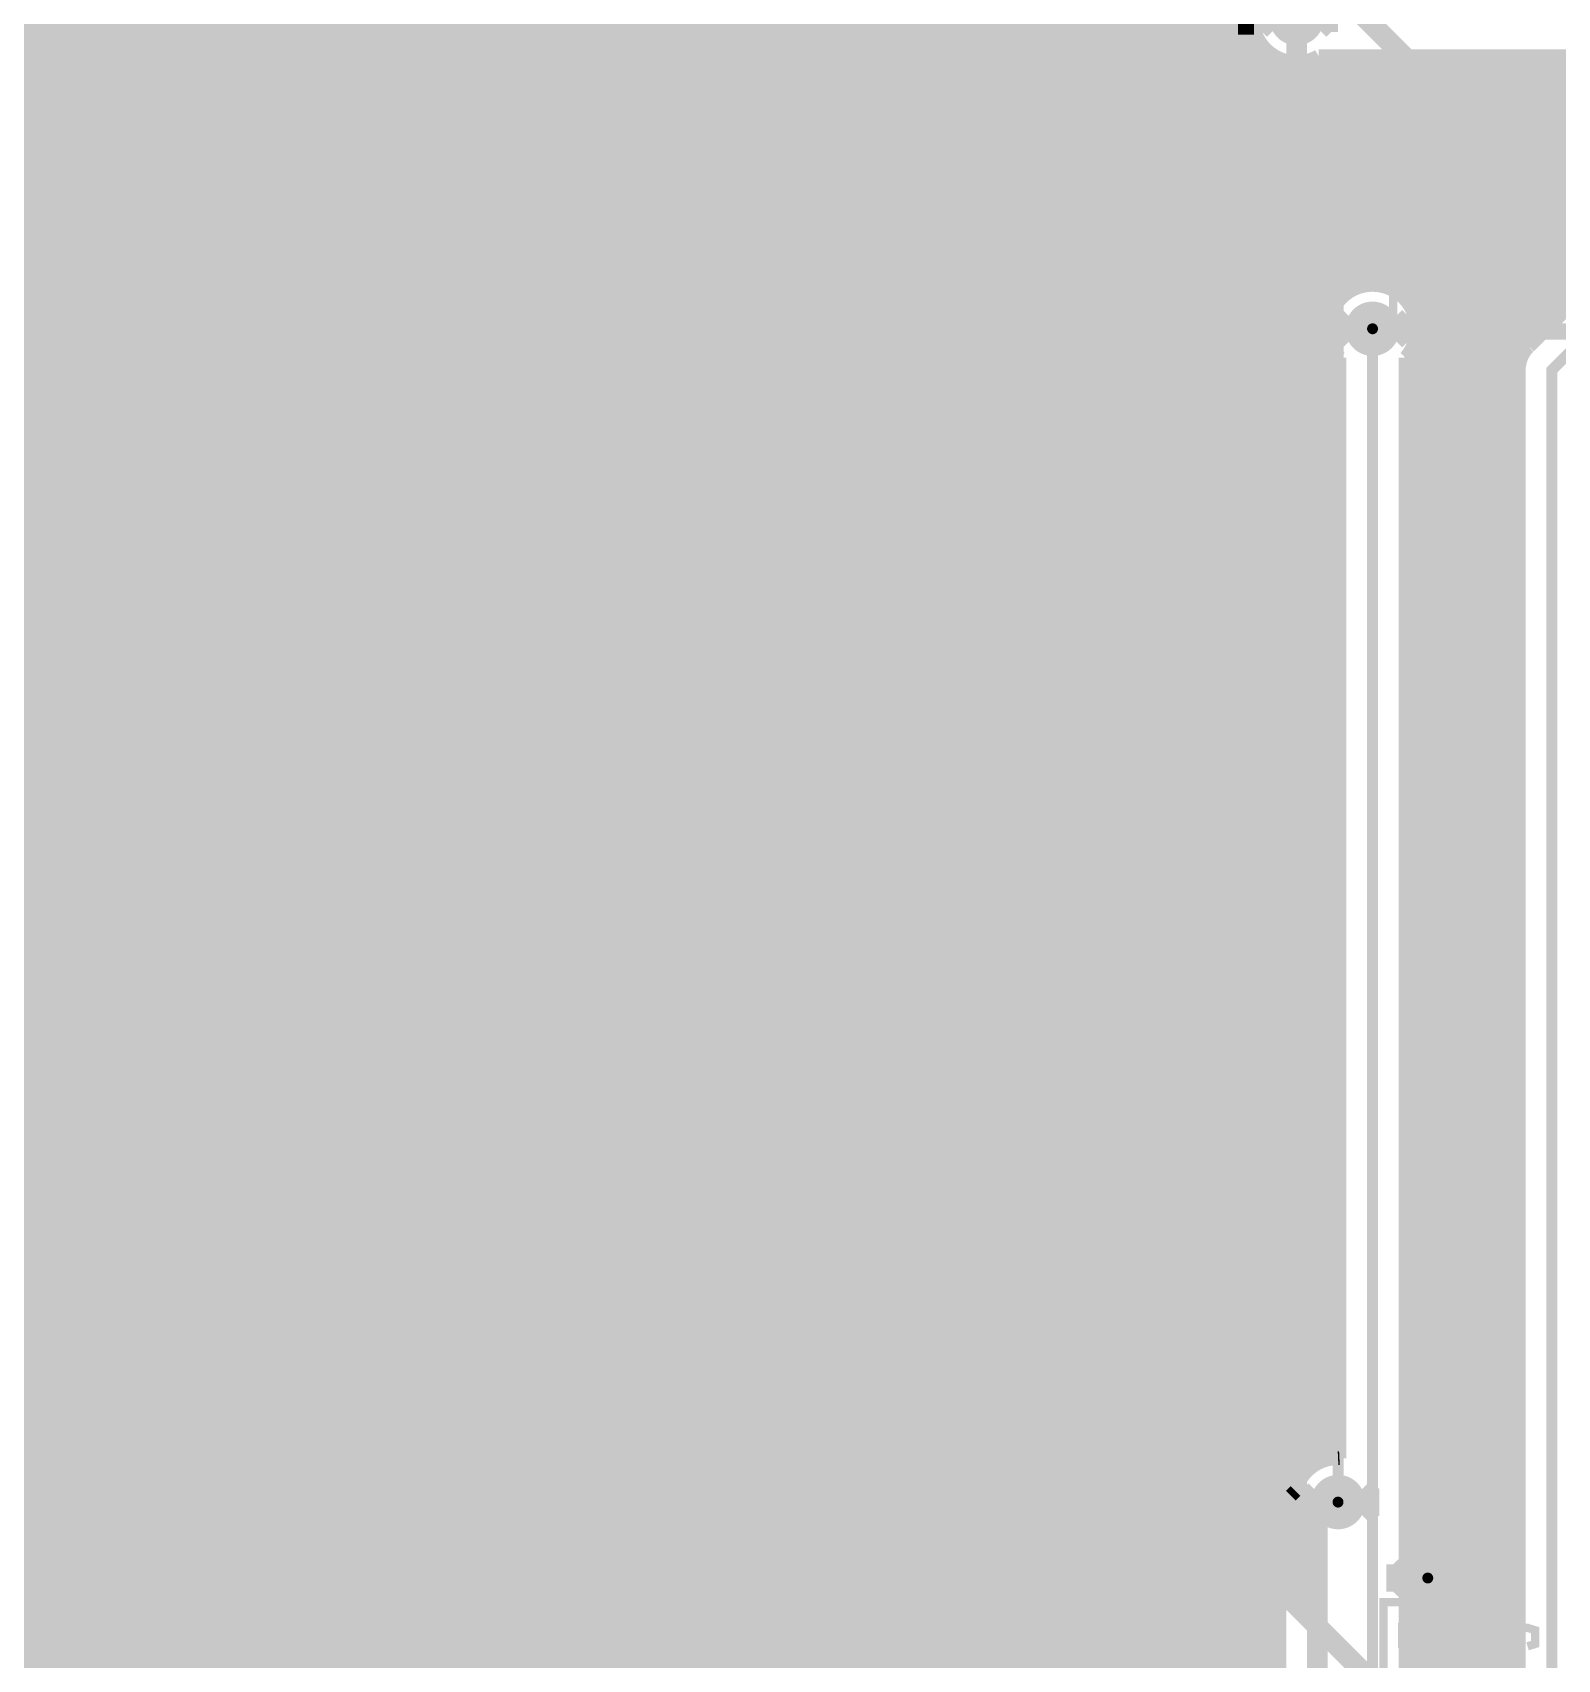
# Model space of a CAD drawing. Extents: x -10 to 131, y -93 to 209.
# Drawn here: x 84.18 to 112.24, y 100.1 to 130.04 of the extents above; entities that cross this region are included whole.
import ezdxf

# ---------------------------------------------------------------- set-up
doc = ezdxf.new("R2010")
doc.units = 0
doc.header["$MEASUREMENT"] = 0
doc.layers.get('0').update_dxf_attribs({"linetype": 'CONTINUOUS'})
for name, color, linetype in [('22-303-0_AST', 7, 'CONTINUOUS'), ('22-303-0_BOT', 2, 'CONTINUOUS'), ('22-303-0_DRD', 6, 'CONTINUOUS'), ('22-303-0_DRL', 1, 'CONTINUOUS'), ('22-303-0_GND', 3, 'CONTINUOUS'), ('22-303-0_IN1', 10, 'CONTINUOUS'), ('22-303-0_SMT', 9, 'CONTINUOUS'), ('22-303-0_SPT', 11, 'CONTINUOUS'), ('22-303-0_SST', 8, 'CONTINUOUS'), ('22-303-0_TOP', 15, 'CONTINUOUS'), ('THRUHOLE_TAP', 2, 'CONTINUOUS')]:
    doc.layers.add(name, color=color, linetype=linetype)

# ---------------------------------------------------------------- blocks, each defined once
blk = doc.blocks.new('ROUND_70')
at = {"const_width": 0.29972}
blk.add_lwpolyline([(-0.14986, 0, 1), (0.14986, 0, 1)], format="xyb", close=True, dxfattribs=at)
blk = doc.blocks.new('ROUND_117')
at = {"const_width": 0.10033}
blk.add_lwpolyline([(-0.050164, 0, 1), (0.050164, 0, 1)], format="xyb", close=True, dxfattribs=at)
blk = doc.blocks.new('ROUND_100')
at = {"const_width": 0.50038}
blk.add_lwpolyline([(-0.25019, 0, 1), (0.25019, 0, 1)], format="xyb", close=True, dxfattribs=at)
blk = doc.blocks.new('ROUND_101')
at = {"const_width": 0.0635}
blk.add_lwpolyline([(-0.03175, 0, 1), (0.03175, 0, 1)], format="xyb", close=True, dxfattribs=at)
blk = doc.blocks.new('ROUND_75')
at = {"const_width": 0.29972}
blk.add_lwpolyline([(-0.14986, 0, 1), (0.14986, 0, 1)], format="xyb", close=True, dxfattribs=at)
blk = doc.blocks.new('RECTANGLE_3')
blk.add_solid([(0.4826, 0.4064), (0.4826, -0.4064), (-0.4826, 0.4064), (-0.4826, -0.4064)])
blk = doc.blocks.new('RECTANGLE_44')
blk.add_solid([(0.7239, 0.7493), (0.7239, -0.7493), (-0.7239, 0.7493), (-0.7239, -0.7493)])
blk = doc.blocks.new('ROUND_108')
at = {"const_width": 0.10033}
blk.add_lwpolyline([(-0.050164, 0, 1), (0.050164, 0, 1)], format="xyb", close=True, dxfattribs=at)

msp = doc.modelspace()

# ---------------------------------------------------------------- linework, layer by layer
at = {"layer": '22-303-0_AST', "const_width": 0.1524}
for points in [[(111.76, 124.46), (111.76, 129.54), (109.22, 129.54), (109.22, 124.46), (111.76, 124.46)], [(114.3, 124.46), (114.3, 129.54), (111.76, 129.54), (111.76, 124.46), (114.3, 124.46)], [(110.3249, 128.07696), (110.3249, 127.72136), (110.49254, 127.60198), (110.66272, 127.60198), (110.8329, 127.72136), (110.8329, 128.07696), (109.8169, 128.07696)], [(110.3249, 127.77978), (109.8169, 127.60198)], [(110.3249, 126.82474), (110.3249, 127.18034), (110.49254, 127.23876), (110.66272, 127.23876), (110.8329, 127.18034), (110.8329, 126.82474), (110.66272, 126.76378), (110.49254, 126.76378), (109.8169, 127.00254)], [(110.3249, 125.98654), (110.3249, 126.34214), (110.49254, 126.40056), (110.66272, 126.40056), (110.8329, 126.34214), (110.8329, 125.98654), (110.66272, 125.92558), (110.49254, 125.92558), (109.8169, 126.16434)], [(110.6805, 98.2345), (110.6805, 101.1555), (109.0422, 101.1555), (109.0422, 98.2345), (110.6805, 98.2345)], [(109.55274, 100.30968), (109.38256, 100.3681), (109.38256, 100.7237), (109.55274, 100.78466), (110.23092, 100.78466), (110.39856, 100.7237), (110.39856, 100.3681), (110.23092, 100.30968)]]:
    msp.add_lwpolyline(points, dxfattribs=at)
at = {"layer": '22-303-0_BOT'}
for points, const_width in [([(106.36504, 159.77616), (106.36504, 90.10904)], 0.254), ([(106.5784, 159.77616), (106.5784, 80.10906)], 0.254), ([(119.253, 131.826), (117.348, 131.826), (116.586, 131.064), (116.586, 130.683), (115.443, 129.54), (115.443, 127.127), (112.141, 123.825), (112.141, 95.885), (111.76, 95.504)], 0.2032), ([(106.6546, 130.1242), (106.36504, 130.1242)], 0.254), ([(106.7435, 129.8956), (106.36504, 129.8956)], 0.254), ([(106.807, 129.80162), (106.807, 80.10906)], 0.254), ([(106.94162, 129.667), (106.36504, 129.667)], 0.254), ([(107.0356, 129.6035), (107.0356, 89.96934)], 0.254), ([(107.2642, 129.5146), (107.2642, 103.0351)], 0.254), ([(107.7214, 129.54254), (107.7214, 103.6447)], 0.254), ([(113.538, 129.6035), (107.8484, 129.6035)], 0.254), ([(107.95, 129.6035), (107.95, 103.76408)], 0.254), ([(108.1786, 129.6035), (108.1786, 125.05182)], 0.254), ([(108.4072, 129.6035), (108.4072, 125.27026)], 0.254), ([(108.6358, 129.6035), (108.6358, 125.36932)], 0.254), ([(108.8644, 129.6035), (108.8644, 125.39472)], 0.254), ([(109.093, 129.6035), (109.093, 125.35408)], 0.254), ([(109.3216, 129.6035), (109.3216, 125.2347)], 0.254), ([(109.5502, 129.6035), (109.5502, 124.97054)], 0.254), ([(109.7788, 129.6035), (109.7788, 89.1286)], 0.254), ([(110.0074, 129.6035), (110.0074, 89.1286)], 0.254), ([(110.236, 129.6035), (110.236, 89.1286)], 0.254), ([(110.4646, 129.6035), (110.4646, 89.1286)], 0.254), ([(110.6932, 129.6035), (110.6932, 89.1286)], 0.254), ([(110.9218, 129.6035), (110.9218, 89.1286)], 0.254), ([(111.1504, 129.6035), (111.1504, 96.03232)], 0.254), ([(111.379, 129.6035), (111.379, 96.2152)], 0.254), ([(111.6076, 129.6035), (111.6076, 124.11964)], 0.254), ([(111.8362, 129.6035), (111.8362, 124.38126)], 0.254), ([(112.0648, 129.6035), (112.0648, 124.60986)], 0.254), ([(112.2934, 129.6035), (112.2934, 124.83846)], 0.254), ([(114.8334, 129.4384), (106.36504, 129.4384)], 0.254), ([(114.8334, 129.2098), (106.36504, 129.2098)], 0.254), ([(107.4928, 129.49428), (107.4928, 103.38054)], 0.254), ([(114.8334, 128.9812), (106.36504, 128.9812)], 0.254), ([(114.8334, 128.7526), (106.36504, 128.7526)], 0.254), ([(114.8334, 128.524), (106.36504, 128.524)], 0.254), ([(114.8334, 128.2954), (106.36504, 128.2954)], 0.254), ([(114.8334, 128.0668), (106.36504, 128.0668)], 0.254), ([(114.8334, 127.8382), (106.36504, 127.8382)], 0.254), ([(114.8334, 127.6096), (106.36504, 127.6096)], 0.254), ([(114.8334, 127.381), (106.36504, 127.381)], 0.254), ([(114.6048, 127.1524), (106.36504, 127.1524)], 0.254), ([(114.8334, 127.37846), (111.71682, 124.26188)], 0.254), ([(114.3762, 126.9238), (106.36504, 126.9238)], 0.254), ([(114.1476, 126.6952), (106.36504, 126.6952)], 0.254), ([(113.919, 126.4666), (106.36504, 126.4666)], 0.254), ([(113.6904, 126.238), (106.36504, 126.238)], 0.254), ([(113.4618, 126.0094), (106.36504, 126.0094)], 0.254), ([(113.2332, 125.7808), (106.36504, 125.7808)], 0.254), ([(113.0046, 125.5522), (106.36504, 125.5522)], 0.254), ([(108.50626, 125.3236), (106.36504, 125.3236)], 0.254), ([(112.776, 125.3236), (109.1692, 125.3236)], 0.254), ([(108.21162, 125.095), (106.36504, 125.095)], 0.254), ([(112.5474, 125.095), (109.46638, 125.095)], 0.254), ([(108.07954, 124.8664), (106.36504, 124.8664)], 0.254), ([(112.3188, 124.8664), (109.59592, 124.8664)], 0.254), ([(108.03128, 124.6378), (106.36504, 124.6378)], 0.254), ([(108.0516, 124.4092), (106.36504, 124.4092)], 0.254), ([(108.839, 124.587), (108.839, 88.519), (108.585, 88.519)], 0.2032), ([(111.8616, 124.4092), (109.6264, 124.4092)], 0.254), ([(112.0902, 124.6378), (109.64418, 124.6378)], 0.254), ([(108.1405, 124.1806), (106.36504, 124.1806)], 0.254), ([(108.1786, 124.12218), (108.1786, 103.80472)], 0.254), ([(111.6457, 124.1806), (109.5375, 124.1806)], 0.254), ([(109.5502, 124.20346), (109.5502, 89.1286)], 0.254), ([(108.2294, 123.952), (106.36504, 123.952)], 0.254), ([(108.2294, 124.05614), (108.2294, 103.80472)], 0.254), ([(109.4486, 124.05614), (109.4486, 89.1286)], 0.254), ([(111.5441, 123.952), (109.4486, 123.952)], 0.254), ([(111.5314, 123.825), (111.5314, 96.2787)], 0.254), ([(108.2294, 123.7234), (106.36504, 123.7234)], 0.254), ([(111.5314, 123.7234), (109.4486, 123.7234)], 0.254), ([(108.2294, 123.4948), (106.36504, 123.4948)], 0.254), ([(108.2294, 123.2662), (106.36504, 123.2662)], 0.254), ([(111.5314, 123.4948), (109.4486, 123.4948)], 0.254), ([(111.5314, 123.2662), (109.4486, 123.2662)], 0.254), ([(108.2294, 123.0376), (106.36504, 123.0376)], 0.254), ([(111.5314, 123.0376), (109.4486, 123.0376)], 0.254), ([(108.2294, 122.809), (106.36504, 122.809)], 0.254), ([(111.5314, 122.809), (109.4486, 122.809)], 0.254), ([(108.2294, 122.5804), (106.36504, 122.5804)], 0.254), ([(108.2294, 122.3518), (106.36504, 122.3518)], 0.254), ([(111.5314, 122.5804), (109.4486, 122.5804)], 0.254), ([(111.5314, 122.3518), (109.4486, 122.3518)], 0.254), ([(108.2294, 122.1232), (106.36504, 122.1232)], 0.254), ([(111.5314, 122.1232), (109.4486, 122.1232)], 0.254), ([(108.2294, 121.8946), (106.36504, 121.8946)], 0.254), ([(111.5314, 121.8946), (109.4486, 121.8946)], 0.254), ([(108.2294, 121.666), (106.36504, 121.666)], 0.254), ([(108.2294, 121.4374), (106.36504, 121.4374)], 0.254), ([(111.5314, 121.666), (109.4486, 121.666)], 0.254), ([(111.5314, 121.4374), (109.4486, 121.4374)], 0.254), ([(108.2294, 121.2088), (106.36504, 121.2088)], 0.254), ([(111.5314, 121.2088), (109.4486, 121.2088)], 0.254), ([(108.2294, 120.9802), (106.36504, 120.9802)], 0.254), ([(111.5314, 120.9802), (109.4486, 120.9802)], 0.254), ([(108.2294, 120.7516), (106.36504, 120.7516)], 0.254), ([(108.2294, 120.523), (106.36504, 120.523)], 0.254), ([(111.5314, 120.7516), (109.4486, 120.7516)], 0.254), ([(111.5314, 120.523), (109.4486, 120.523)], 0.254), ([(108.2294, 120.2944), (106.36504, 120.2944)], 0.254), ([(111.5314, 120.2944), (109.4486, 120.2944)], 0.254), ([(108.2294, 120.0658), (106.36504, 120.0658)], 0.254), ([(111.5314, 120.0658), (109.4486, 120.0658)], 0.254), ([(108.2294, 119.8372), (106.36504, 119.8372)], 0.254), ([(111.5314, 119.8372), (109.4486, 119.8372)], 0.254), ([(108.2294, 119.6086), (106.36504, 119.6086)], 0.254), ([(108.2294, 119.38), (106.36504, 119.38)], 0.254), ([(111.5314, 119.6086), (109.4486, 119.6086)], 0.254), ([(111.5314, 119.38), (109.4486, 119.38)], 0.254), ([(108.2294, 119.1514), (106.36504, 119.1514)], 0.254), ([(111.5314, 119.1514), (109.4486, 119.1514)], 0.254), ([(108.2294, 118.9228), (106.36504, 118.9228)], 0.254), ([(111.5314, 118.9228), (109.4486, 118.9228)], 0.254), ([(108.2294, 118.6942), (106.36504, 118.6942)], 0.254), ([(108.2294, 118.4656), (106.36504, 118.4656)], 0.254), ([(111.5314, 118.6942), (109.4486, 118.6942)], 0.254), ([(111.5314, 118.4656), (109.4486, 118.4656)], 0.254), ([(108.2294, 118.237), (106.36504, 118.237)], 0.254), ([(111.5314, 118.237), (109.4486, 118.237)], 0.254), ([(108.2294, 118.0084), (106.36504, 118.0084)], 0.254), ([(111.5314, 118.0084), (109.4486, 118.0084)], 0.254), ([(108.2294, 117.7798), (106.36504, 117.7798)], 0.254), ([(108.2294, 117.5512), (106.36504, 117.5512)], 0.254), ([(111.5314, 117.7798), (109.4486, 117.7798)], 0.254), ([(111.5314, 117.5512), (109.4486, 117.5512)], 0.254), ([(108.2294, 117.3226), (106.36504, 117.3226)], 0.254), ([(111.5314, 117.3226), (109.4486, 117.3226)], 0.254), ([(108.2294, 117.094), (106.36504, 117.094)], 0.254), ([(111.5314, 117.094), (109.4486, 117.094)], 0.254), ([(108.2294, 116.8654), (106.36504, 116.8654)], 0.254), ([(108.2294, 116.6368), (106.36504, 116.6368)], 0.254), ([(111.5314, 116.8654), (109.4486, 116.8654)], 0.254), ([(111.5314, 116.6368), (109.4486, 116.6368)], 0.254), ([(108.2294, 116.4082), (106.36504, 116.4082)], 0.254), ([(111.5314, 116.4082), (109.4486, 116.4082)], 0.254), ([(108.2294, 116.1796), (106.36504, 116.1796)], 0.254), ([(111.5314, 116.1796), (109.4486, 116.1796)], 0.254), ([(108.2294, 115.951), (106.36504, 115.951)], 0.254), ([(111.5314, 115.951), (109.4486, 115.951)], 0.254), ([(108.2294, 115.7224), (106.36504, 115.7224)], 0.254), ([(108.2294, 115.4938), (106.36504, 115.4938)], 0.254), ([(111.5314, 115.7224), (109.4486, 115.7224)], 0.254), ([(111.5314, 115.4938), (109.4486, 115.4938)], 0.254), ([(108.2294, 115.2652), (106.36504, 115.2652)], 0.254), ([(111.5314, 115.2652), (109.4486, 115.2652)], 0.254), ([(108.2294, 115.0366), (106.36504, 115.0366)], 0.254), ([(111.5314, 115.0366), (109.4486, 115.0366)], 0.254), ([(108.2294, 114.808), (106.36504, 114.808)], 0.254), ([(108.2294, 114.5794), (106.36504, 114.5794)], 0.254), ([(111.5314, 114.808), (109.4486, 114.808)], 0.254), ([(111.5314, 114.5794), (109.4486, 114.5794)], 0.254), ([(108.2294, 114.3508), (106.36504, 114.3508)], 0.254), ([(111.5314, 114.3508), (109.4486, 114.3508)], 0.254), ([(108.2294, 114.1222), (106.36504, 114.1222)], 0.254), ([(111.5314, 114.1222), (109.4486, 114.1222)], 0.254), ([(108.2294, 113.8936), (106.36504, 113.8936)], 0.254), ([(108.2294, 113.665), (106.36504, 113.665)], 0.254), ([(111.5314, 113.8936), (109.4486, 113.8936)], 0.254), ([(111.5314, 113.665), (109.4486, 113.665)], 0.254), ([(108.2294, 113.4364), (106.36504, 113.4364)], 0.254), ([(111.5314, 113.4364), (109.4486, 113.4364)], 0.254), ([(108.2294, 113.2078), (106.36504, 113.2078)], 0.254), ([(111.5314, 113.2078), (109.4486, 113.2078)], 0.254), ([(108.2294, 112.9792), (106.36504, 112.9792)], 0.254), ([(108.2294, 112.7506), (106.36504, 112.7506)], 0.254), ([(111.5314, 112.9792), (109.4486, 112.9792)], 0.254), ([(111.5314, 112.7506), (109.4486, 112.7506)], 0.254), ([(108.2294, 112.522), (106.36504, 112.522)], 0.254), ([(111.5314, 112.522), (109.4486, 112.522)], 0.254), ([(108.2294, 112.2934), (106.36504, 112.2934)], 0.254), ([(111.5314, 112.2934), (109.4486, 112.2934)], 0.254), ([(108.2294, 112.0648), (106.36504, 112.0648)], 0.254), ([(108.2294, 111.8362), (106.36504, 111.8362)], 0.254), ([(111.5314, 112.0648), (109.4486, 112.0648)], 0.254), ([(111.5314, 111.8362), (109.4486, 111.8362)], 0.254), ([(108.2294, 111.6076), (106.36504, 111.6076)], 0.254), ([(111.5314, 111.6076), (109.4486, 111.6076)], 0.254), ([(108.2294, 111.379), (106.36504, 111.379)], 0.254), ([(111.5314, 111.379), (109.4486, 111.379)], 0.254), ([(108.2294, 111.1504), (106.36504, 111.1504)], 0.254), ([(111.5314, 111.1504), (109.4486, 111.1504)], 0.254), ([(108.2294, 110.9218), (106.36504, 110.9218)], 0.254), ([(108.2294, 110.6932), (106.36504, 110.6932)], 0.254), ([(111.5314, 110.9218), (109.4486, 110.9218)], 0.254), ([(111.5314, 110.6932), (109.4486, 110.6932)], 0.254), ([(108.2294, 110.4646), (106.36504, 110.4646)], 0.254), ([(111.5314, 110.4646), (109.4486, 110.4646)], 0.254), ([(108.2294, 110.236), (106.36504, 110.236)], 0.254), ([(111.5314, 110.236), (109.4486, 110.236)], 0.254), ([(108.2294, 110.0074), (106.36504, 110.0074)], 0.254), ([(108.2294, 109.7788), (106.36504, 109.7788)], 0.254), ([(111.5314, 110.0074), (109.4486, 110.0074)], 0.254), ([(111.5314, 109.7788), (109.4486, 109.7788)], 0.254), ([(108.2294, 109.5502), (106.36504, 109.5502)], 0.254), ([(111.5314, 109.5502), (109.4486, 109.5502)], 0.254), ([(108.2294, 109.3216), (106.36504, 109.3216)], 0.254), ([(111.5314, 109.3216), (109.4486, 109.3216)], 0.254), ([(108.2294, 109.093), (106.36504, 109.093)], 0.254), ([(108.2294, 108.8644), (106.36504, 108.8644)], 0.254), ([(111.5314, 109.093), (109.4486, 109.093)], 0.254), ([(111.5314, 108.8644), (109.4486, 108.8644)], 0.254), ([(108.2294, 108.6358), (106.36504, 108.6358)], 0.254), ([(111.5314, 108.6358), (109.4486, 108.6358)], 0.254), ([(108.2294, 108.4072), (106.36504, 108.4072)], 0.254), ([(111.5314, 108.4072), (109.4486, 108.4072)], 0.254), ([(108.2294, 108.1786), (106.36504, 108.1786)], 0.254), ([(108.2294, 107.95), (106.36504, 107.95)], 0.254), ([(111.5314, 108.1786), (109.4486, 108.1786)], 0.254), ([(111.5314, 107.95), (109.4486, 107.95)], 0.254), ([(108.2294, 107.7214), (106.36504, 107.7214)], 0.254), ([(111.5314, 107.7214), (109.4486, 107.7214)], 0.254), ([(108.2294, 107.4928), (106.36504, 107.4928)], 0.254), ([(111.5314, 107.4928), (109.4486, 107.4928)], 0.254), ([(108.2294, 107.2642), (106.36504, 107.2642)], 0.254), ([(111.5314, 107.2642), (109.4486, 107.2642)], 0.254), ([(108.2294, 107.0356), (106.36504, 107.0356)], 0.254), ([(108.2294, 106.807), (106.36504, 106.807)], 0.254), ([(111.5314, 107.0356), (109.4486, 107.0356)], 0.254), ([(111.5314, 106.807), (109.4486, 106.807)], 0.254), ([(108.2294, 106.5784), (106.36504, 106.5784)], 0.254), ([(111.5314, 106.5784), (109.4486, 106.5784)], 0.254), ([(108.2294, 106.3498), (106.36504, 106.3498)], 0.254), ([(111.5314, 106.3498), (109.4486, 106.3498)], 0.254), ([(108.2294, 106.1212), (106.36504, 106.1212)], 0.254), ([(108.2294, 105.8926), (106.36504, 105.8926)], 0.254), ([(111.5314, 106.1212), (109.4486, 106.1212)], 0.254), ([(111.5314, 105.8926), (109.4486, 105.8926)], 0.254), ([(108.2294, 105.664), (106.36504, 105.664)], 0.254), ([(111.5314, 105.664), (109.4486, 105.664)], 0.254), ([(108.2294, 105.4354), (106.36504, 105.4354)], 0.254), ([(111.5314, 105.4354), (109.4486, 105.4354)], 0.254), ([(108.2294, 105.2068), (106.36504, 105.2068)], 0.254), ([(108.2294, 104.9782), (106.36504, 104.9782)], 0.254), ([(111.5314, 105.2068), (109.4486, 105.2068)], 0.254), ([(111.5314, 104.9782), (109.4486, 104.9782)], 0.254), ([(108.2294, 104.7496), (106.36504, 104.7496)], 0.254), ([(111.5314, 104.7496), (109.4486, 104.7496)], 0.254), ([(108.2294, 104.521), (106.36504, 104.521)], 0.254), ([(111.5314, 104.521), (109.4486, 104.521)], 0.254), ([(108.2294, 104.2924), (106.36504, 104.2924)], 0.254), ([(108.2294, 104.0638), (106.36504, 104.0638)], 0.254), ([(111.5314, 104.2924), (109.4486, 104.2924)], 0.254), ([(111.5314, 104.0638), (109.4486, 104.0638)], 0.254), ([(108.2294, 103.8352), (106.36504, 103.8352)], 0.254), ([(108.2294, 103.80472), (108.20407, 103.80353)], 0.254), ([(111.5314, 103.8352), (109.4486, 103.8352)], 0.254), ([(107.67314, 103.6066), (106.36504, 103.6066)], 0.254), ([(111.5314, 103.6066), (109.4486, 103.6066)], 0.254), ([(107.49026, 103.378), (106.36504, 103.378)], 0.254), ([(107.42168, 103.20274), (107.33532, 103.11638)], 0.254), ([(111.5314, 103.378), (109.4486, 103.378)], 0.254), ([(107.36834, 103.1494), (106.36504, 103.1494)], 0.254), ([(107.19308, 102.9208), (106.36504, 102.9208)], 0.254), ([(108.204, 102.997), (107.823, 102.616), (107.823, 89.789)], 0.381), ([(111.5314, 103.1494), (109.4486, 103.1494)], 0.254), ([(111.5314, 102.9208), (109.4486, 102.9208)], 0.254), ([(107.12704, 102.6922), (106.36504, 102.6922)], 0.254), ([(107.1245, 102.616), (107.1245, 90.1954)], 0.254), ([(111.5314, 102.6922), (109.4486, 102.6922)], 0.254), ([(107.1245, 102.4636), (106.36504, 102.4636)], 0.254), ([(111.5314, 102.4636), (109.4486, 102.4636)], 0.254), ([(107.1245, 102.235), (106.36504, 102.235)], 0.254), ([(107.1245, 102.0064), (106.36504, 102.0064)], 0.254), ([(111.5314, 102.235), (109.4486, 102.235)], 0.254), ([(111.5314, 102.0064), (109.4486, 102.0064)], 0.254), ([(107.1245, 101.7778), (106.36504, 101.7778)], 0.254), ([(111.5314, 101.7778), (109.4486, 101.7778)], 0.254), ([(107.1245, 101.5492), (106.36504, 101.5492)], 0.254), ([(111.5314, 101.5492), (109.4486, 101.5492)], 0.254), ([(107.1245, 101.3206), (106.36504, 101.3206)], 0.254), ([(107.1245, 101.092), (106.36504, 101.092)], 0.254), ([(111.5314, 101.3206), (109.4486, 101.3206)], 0.254), ([(111.5314, 101.092), (109.4486, 101.092)], 0.254), ([(107.1245, 100.8634), (106.36504, 100.8634)], 0.254), ([(111.5314, 100.8634), (109.4486, 100.8634)], 0.254), ([(107.1245, 100.6348), (106.36504, 100.6348)], 0.254), ([(111.5314, 100.6348), (109.4486, 100.6348)], 0.254), ([(107.1245, 100.4062), (106.36504, 100.4062)], 0.254), ([(107.1245, 100.1776), (106.36504, 100.1776)], 0.254), ([(111.5314, 100.4062), (109.4486, 100.4062)], 0.254), ([(111.5314, 100.1776), (109.4486, 100.1776)], 0.254)]:
    msp.add_lwpolyline(points, dxfattribs=dict(at, const_width=const_width))
at = {"layer": '22-303-0_BOT', "const_width": 0.254}
for points in [[(106.63428, 130.302, 0.4142136), (107.442, 129.49428)], [(107.442, 129.49428, 0.1325025), (107.8482, 129.60385)], [(108.839, 125.39472, 0.4142136), (108.03128, 124.587)], [(109.64672, 124.587, 0.4142136), (108.839, 125.39472)], [(108.03128, 124.587, 0.181057), (108.22987, 124.05655)], [(109.4486, 124.05614, 0.1810567), (109.64735, 124.587)], [(111.7092, 124.2568, 0.1989124), (111.53034, 123.825)], [(111.7092, 124.2568, 0.1989124), (111.53034, 123.825)], [(108.204, 103.80472, 0.3407478), (107.42168, 103.20274)], [(107.3277, 103.10876, 0.1982443), (107.12433, 102.616)], [(107.3277, 103.10876, 0.1982443), (107.12433, 102.616)]]:
    msp.add_lwpolyline(points, format="xyb", dxfattribs=at)
at = {"layer": '22-303-0_DRD', "const_width": 0.254}
for points in [[(106.807, 130.048), (107.442, 130.683)], [(106.807, 130.556), (106.807, 130.048)], [(107.442, 129.921), (106.807, 130.556)], [(107.442, 130.683), (108.077, 130.048)], [(108.077, 130.556), (107.442, 129.921)], [(108.077, 130.048), (108.077, 130.556)], [(108.204, 124.333), (108.839, 124.968)], [(108.204, 124.841), (108.204, 124.333)], [(108.839, 124.206), (108.204, 124.841)], [(108.839, 124.968), (109.474, 124.333)], [(109.474, 124.841), (108.839, 124.206)], [(109.474, 124.333), (109.474, 124.841)], [(107.569, 102.743), (108.204, 103.378)], [(107.569, 103.251), (107.569, 102.743)], [(108.204, 102.616), (107.569, 103.251)], [(108.204, 103.378), (108.839, 102.743)], [(108.839, 103.251), (108.204, 102.616)], [(108.839, 102.743), (108.839, 103.251)], [(109.22, 101.346), (109.855, 101.981)], [(109.855, 101.981), (110.49, 101.346)], [(109.22, 101.854), (109.22, 101.346)], [(109.855, 101.219), (109.22, 101.854)], [(110.49, 101.854), (109.855, 101.219)], [(110.49, 101.346), (110.49, 101.854)]]:
    msp.add_lwpolyline(points, dxfattribs=at)
at = {"layer": '22-303-0_DRL', "const_width": 0.254}
msp.add_lwpolyline([(93.45422, 17.63014), (76.454, 17.63014), (76.454, 58.10758), (9.4996, 58.10758), (9.4996, 122.97664), (13.5001, 122.97664), (13.5001, 131.9784), (5.25018, 131.9784), (5.25018, 155.55976), (9.4996, 155.55976), (9.4996, 189.7761), (111.50092, 189.7761), (111.50092, 159.77616), (106.36504, 159.77616), (106.36504, 90.10904), (82.63636, 90.10904), (82.63636, 115.10772), (72.03948, 115.10772), (72.03948, 80.10906), (111.50092, 80.10906), (111.50092, 58.10758), (93.45422, 58.10758), (93.45422, 17.63014)], dxfattribs=at)
at = {"layer": '22-303-0_GND', "const_width": 1.27}
for points in [[(106.36504, 130.66014), (13.5001, 130.66014)], [(106.36504, 130.02514), (13.5001, 130.02514)], [(106.36504, 129.39014), (13.5001, 129.39014)], [(106.36504, 128.75514), (13.5001, 128.75514)], [(106.36504, 128.12014), (13.5001, 128.12014)], [(106.36504, 127.48514), (13.5001, 127.48514)], [(106.36504, 126.85014), (13.5001, 126.85014)], [(106.36504, 126.21514), (13.5001, 126.21514)], [(106.36504, 125.58014), (13.5001, 125.58014)], [(106.36504, 124.94514), (13.5001, 124.94514)], [(106.36504, 124.31014), (13.5001, 124.31014)], [(106.36504, 123.67514), (13.5001, 123.67514)], [(106.36504, 123.04014), (13.5001, 123.04014)], [(106.36504, 122.40514), (9.4996, 122.40514)], [(106.36504, 121.77014), (9.4996, 121.77014)], [(106.36504, 121.13514), (9.4996, 121.13514)], [(106.36504, 120.50014), (9.4996, 120.50014)], [(106.36504, 119.86514), (9.4996, 119.86514)], [(106.36504, 119.23014), (9.4996, 119.23014)], [(106.36504, 118.59514), (9.4996, 118.59514)], [(106.36504, 117.96014), (9.4996, 117.96014)], [(106.36504, 117.32514), (9.4996, 117.32514)], [(106.36504, 116.69014), (9.4996, 116.69014)], [(106.36504, 116.05514), (9.4996, 116.05514)], [(106.36504, 115.42014), (9.4996, 115.42014)], [(106.36504, 114.78514), (82.63636, 114.78514)], [(106.36504, 114.15014), (82.63636, 114.15014)], [(106.36504, 113.51514), (82.63636, 113.51514)], [(106.36504, 112.88014), (82.63636, 112.88014)], [(106.36504, 112.24514), (82.63636, 112.24514)], [(106.36504, 111.61014), (82.63636, 111.61014)], [(106.36504, 110.97514), (82.63636, 110.97514)], [(106.36504, 110.34014), (82.63636, 110.34014)], [(106.36504, 109.70514), (82.63636, 109.70514)], [(106.36504, 109.07014), (82.63636, 109.07014)], [(106.36504, 108.43514), (82.63636, 108.43514)], [(106.36504, 107.80014), (82.63636, 107.80014)], [(106.36504, 107.16514), (82.63636, 107.16514)], [(106.36504, 106.53014), (82.63636, 106.53014)], [(106.36504, 105.89514), (82.63636, 105.89514)], [(106.36504, 105.26014), (82.63636, 105.26014)], [(106.36504, 104.62514), (82.63636, 104.62514)], [(106.36504, 103.99014), (82.63636, 103.99014)], [(106.36504, 103.35514), (82.63636, 103.35514)], [(106.36504, 102.72014), (82.63636, 102.72014)], [(106.36504, 102.08514), (82.63636, 102.08514)], [(106.36504, 101.45014), (82.63636, 101.45014)], [(106.36504, 100.81514), (82.63636, 100.81514)], [(106.36504, 100.18014), (82.63636, 100.18014)], [(106.36504, 99.54514), (82.63636, 99.54514)]]:
    msp.add_lwpolyline(points, dxfattribs=at)
at = {"layer": '22-303-0_SST', "const_width": 0.1524}
for points in [[(111.76, 124.46), (109.22, 124.46), (109.22, 129.54), (111.76, 129.54), (111.76, 124.46)], [(114.3, 124.46), (111.76, 124.46), (111.76, 129.54), (114.3, 129.54), (114.3, 124.46)], [(110.55096, 124.03074), (110.55096, 123.77674), (110.69066, 123.69038), (110.8329, 123.69038), (110.9726, 123.77674), (110.9726, 124.03074), (110.12678, 124.03074)], [(110.55096, 123.81738), (110.12678, 123.69038)], [(110.55096, 123.04776), (110.55096, 123.30176), (110.69066, 123.34494), (110.8329, 123.34494), (110.9726, 123.30176), (110.9726, 123.04776), (110.8329, 123.00458), (110.69066, 123.00458), (110.12678, 123.17476)], [(110.55096, 122.36196), (110.55096, 122.61596), (110.69066, 122.65914), (110.8329, 122.65914), (110.9726, 122.61596), (110.9726, 122.36196), (110.8329, 122.31878), (110.69066, 122.31878), (110.12678, 122.48896)], [(110.6805, 98.2345), (110.6805, 101.1555), (109.0422, 101.1555), (109.0422, 98.2345), (110.6805, 98.2345)], [(111.125, 100.3427), (110.9853, 100.38588), (110.9853, 100.63988), (111.125, 100.68306), (111.69142, 100.68306), (111.83112, 100.63988), (111.83112, 100.38588), (111.69142, 100.3427)]]:
    msp.add_lwpolyline(points, dxfattribs=at)
at = {"layer": '22-303-0_TOP'}
for points, const_width in [([(110.49, 128.2573), (110.49, 128.524), (107.442, 131.572), (107.442, 133.985), (108.077, 134.62), (109.093, 134.62), (110.4138, 133.2992), (110.49, 133.2992)], 0.381), ([(109.855, 98.9838), (109.5502, 98.9838), (107.442, 101.092), (107.442, 130.302)], 0.381), ([(113.03, 128.2573), (110.5154, 125.7427), (110.49, 125.7427)], 0.381), ([(110.49, 128.2573), (110.4773, 128.2573), (108.204, 125.984), (108.204, 102.997)], 0.2032), ([(115.57, 125.0188), (115.57, 124.968), (115.189, 124.587), (108.839, 124.587)], 0.2032), ([(109.855, 101.6), (109.855, 100.4062)], 0.381)]:
    msp.add_lwpolyline(points, dxfattribs=dict(at, const_width=const_width))

# ---------------------------------------------------------------- block references
at = {"layer": '22-303-0_BOT'}
for p in [(107.442, 130.302), (108.839, 124.587), (108.204, 102.997), (109.855, 101.6)]:
    msp.add_blockref('ROUND_70', p, dxfattribs=at)
at = {"layer": '22-303-0_DRL'}
for p in [(108.839, 124.587), (108.204, 102.997), (109.855, 101.6)]:
    msp.add_blockref('ROUND_117', p, dxfattribs=at)
at = {"layer": '22-303-0_GND'}
for name, p in [('ROUND_100', (107.442, 130.302)), ('ROUND_100', (108.839, 124.587)), ('ROUND_100', (108.204, 102.997)), ('ROUND_101', (109.855, 101.6))]:
    msp.add_blockref(name, p, dxfattribs=at)
at = {"layer": '22-303-0_IN1'}
for name, p in [('ROUND_70', (107.442, 130.302)), ('ROUND_70', (108.839, 124.587)), ('ROUND_75', (108.204, 102.997)), ('ROUND_70', (109.855, 101.6))]:
    msp.add_blockref(name, p, dxfattribs=at)
at = {"layer": '22-303-0_SMT'}
for name, p in [('RECTANGLE_44', (110.49, 128.2573)), ('RECTANGLE_44', (110.49, 125.7427)), ('RECTANGLE_3', (109.855, 100.4062))]:
    msp.add_blockref(name, p, dxfattribs=at)
at = {"layer": '22-303-0_SPT'}
for name, p in [('RECTANGLE_44', (110.49, 128.2573)), ('RECTANGLE_44', (110.49, 125.7427)), ('RECTANGLE_3', (109.855, 100.4062))]:
    msp.add_blockref(name, p, dxfattribs=at)
at = {"layer": '22-303-0_TOP'}
for name, p in [('ROUND_70', (107.442, 130.302)), ('RECTANGLE_44', (110.49, 128.2573)), ('RECTANGLE_44', (110.49, 125.7427)), ('ROUND_70', (108.839, 124.587)), ('ROUND_70', (108.204, 102.997)), ('ROUND_70', (109.855, 101.6)), ('RECTANGLE_3', (109.855, 100.4062))]:
    msp.add_blockref(name, p, dxfattribs=at)
at = {"layer": 'THRUHOLE_TAP'}
for p in [(108.839, 124.587), (108.204, 102.997), (109.855, 101.6)]:
    msp.add_blockref('ROUND_108', p, dxfattribs=at)

doc.saveas('drawing.dxf')
